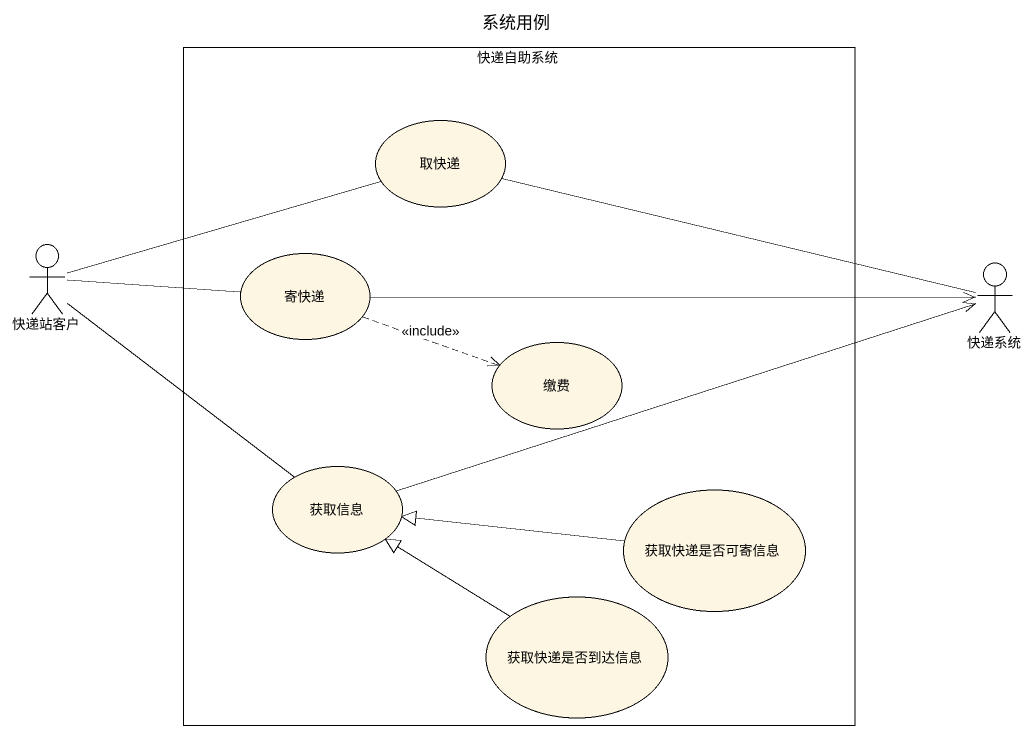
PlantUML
@startuml
title 系统用例
rectangle 快递自助系统 {
  usecase 取快递
  usecase 寄快递
  usecase 缴费
  usecase 获取信息
  usecase 获取快递是否可寄信息
  usecase 获取快递是否到达信息
}
actor 快递站客户
actor 快递系统
取快递 -right- 快递系统
快递站客户 -right- 取快递
快递站客户 -right- 寄快递
快递站客户 -- 获取信息
寄快递 -right-> 快递系统
寄快递 .right.> 缴费 : <<include>>
获取信息 -right-> 快递系统
获取快递是否可寄信息 -left-|> 获取信息
获取快递是否到达信息 -up-|> 获取信息
@enduml
